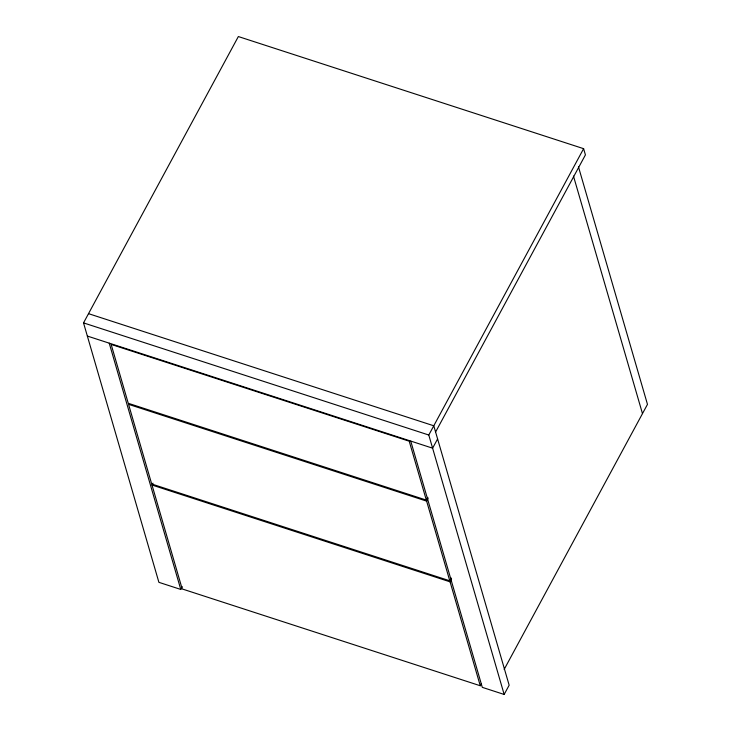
<?xml version="1.0" encoding="UTF-8"?>
<svg xmlns="http://www.w3.org/2000/svg" width="731" height="731" viewBox="0 0 731 731"><rect width="100%" height="100%" fill="white"/><g stroke="black" fill="none" stroke-linecap="round" stroke-linejoin="round"><path stroke-width="1.1" d="M182.266 586.664L180.767 589.433L158.901 582.333L83.526 322.892L238.352 36.55L583.612 148.667L585.421 154.899L435.594 432.012M481.263 683.905L480.267 685.751L182.193 588.958L152.002 485.037L152.998 483.191M410.74 441.076L482.296 687.35L504.162 694.45L428.786 435.018L583.612 148.667M437.604 438.938L432.606 448.176L87.354 336.059M426.328 500.095L409.214 441.204L111.149 344.411L128.254 403.293L426.328 500.095L427.827 497.318M426.63 501.128L128.555 404.334L151.701 484.004L449.775 580.798L426.63 501.128L428.128 498.359M449.775 580.798L451.274 578.029M480.267 685.751L450.077 581.839L451.575 579.062M504.152 669.441L647.474 404.371L578.468 166.832M504.162 694.45L509.151 685.212L433.775 425.78L88.524 313.663M83.526 322.892L428.786 435.018M152.002 485.037L450.077 581.839M573.47 176.07L642.476 413.6M109.221 343.159L180.767 589.433"/></g></svg>
